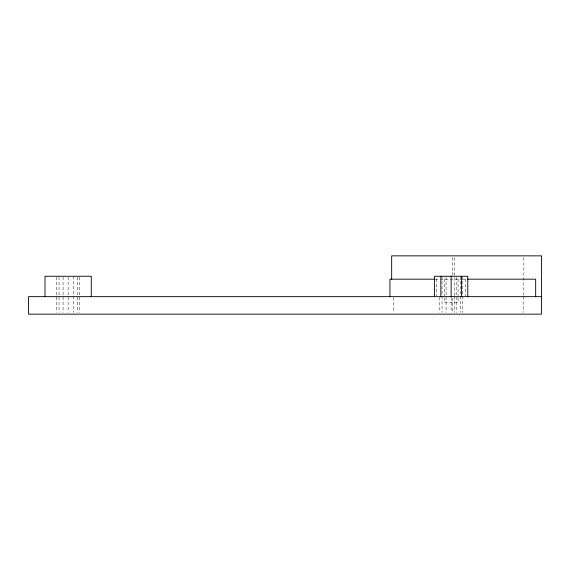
<?xml version="1.0" encoding="UTF-8"?>
<svg xmlns="http://www.w3.org/2000/svg" width="570" height="570" viewBox="0 0 570 570"><rect width="100%" height="100%" fill="white"/><g stroke="black" fill="none" stroke-linecap="round" stroke-linejoin="round"><path stroke-width="0.43" stroke-dasharray="2.85 2.14" d="M435.224 279.172L461.892 279.172M462.291 279.172L466.338 279.172M523.823 257.619L523.823 295.602M523.823 296.486L523.823 312.381M465.768 279.172L465.768 295.787M462.512 276.258L462.512 312.389M460.261 276.258L460.261 312.389M458.066 279.172L458.066 297.305M458.066 298.167L458.066 302.492L444.215 302.492L444.215 298.167M456.2 276.984L456.2 312.481M454.247 257.619L454.247 295.602M454.247 296.486L454.247 312.381M452.281 257.619L452.281 275.281M452.281 298.252L452.281 312.381M451.141 297.405L451.141 312.389M446.082 276.984L446.082 312.481M444.215 279.172L444.215 297.305M442.028 276.258L442.028 312.389M439.776 297.405L439.776 312.389M436.513 279.172L436.513 295.787M393.564 297.533L393.564 312.396M79.508 277.134L79.508 312.389M77.256 277.134L77.256 312.389M73.202 276.258L73.202 312.389M68.144 277.134L68.144 312.389M63.085 277.134L63.085 312.389M59.024 277.134L59.024 312.389M56.772 277.134L56.772 312.389"/><path stroke-width="0.85" d="M434.753 279.172L389.93 279.172L389.93 296.656M467.543 279.172L535.672 279.172L535.672 296.656M541.5 296.656L28.5 296.656L28.5 314.148L541.5 314.148L541.5 255.852L391.668 255.852L391.668 279.172M467.778 296.656L467.778 276.258L434.511 276.258L434.511 296.656M461.422 276.258L461.422 296.656M451.141 276.258L451.141 296.656M440.859 276.258L440.859 296.656M91.286 296.656L91.286 276.258L44.994 276.258L44.994 296.656"/></g></svg>
